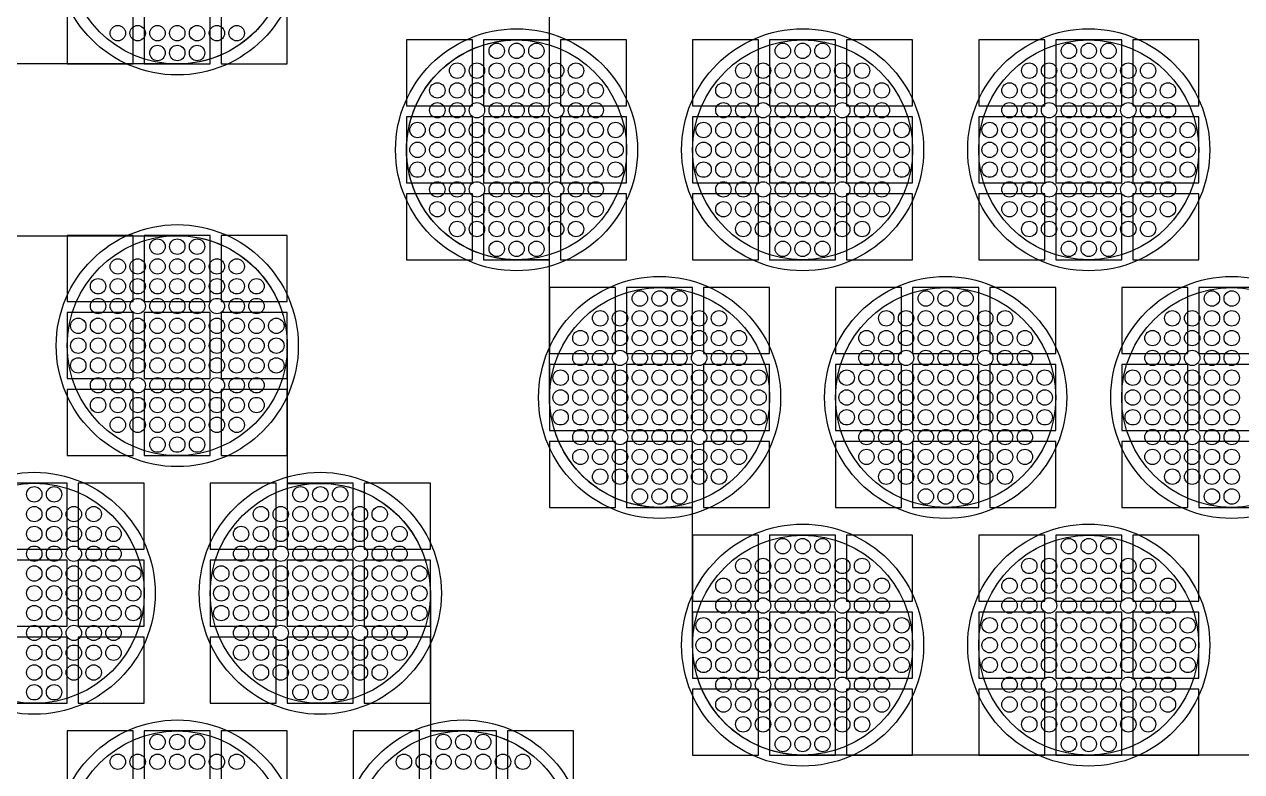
# Model space of a CAD drawing. Extents: x -49 to 54, y -38 to 38.
# Drawn here: x 8.77 to 14.3, y 11.31 to 14.71 of the extents above; entities that cross this region are included whole.
import ezdxf

# ---------------------------------------------------------------- set-up
doc = ezdxf.new("R2010")
doc.units = 0
for name, color, linetype in [('BACK_LAYER', 5, 'CONTINUOUS'), ('COND_LAYER_LOWER_ELECTRODE', 6, 'CONTINUOUS'), ('CONDUCTIVE_LAYER_BACK_LAYER', 2, 'CONTINUOUS'), ('EMITTER', 3, 'CONTINUOUS'), ('LOWER_ELECTRODE', 1, 'CONTINUOUS')]:
    doc.layers.add(name, color=color, linetype=linetype)

msp = doc.modelspace()

# ---------------------------------------------------------------- linework, layer by layer
at = {"layer": 'BACK_LAYER'}
for points in [[(8.9628, 14.5286), (9.2628, 14.5286), (9.2628, 14.8286), (8.9628, 14.8286)], [(9.3128, 14.5286), (9.6128, 14.5286), (9.6128, 14.8286), (9.3128, 14.8286)], [(9.6628, 14.5286), (9.9628, 14.5286), (9.9628, 14.8286), (9.6628, 14.8286)], [(10.5046, 14.3384), (10.8046, 14.3384), (10.8046, 14.6384), (10.5046, 14.6384)], [(10.8546, 14.3384), (11.1546, 14.3384), (11.1546, 14.6384), (10.8546, 14.6384)], [(11.2046, 14.3384), (11.5046, 14.3384), (11.5046, 14.6384), (11.2046, 14.6384)], [(11.8046, 14.3384), (12.1046, 14.3384), (12.1046, 14.6384), (11.8046, 14.6384)], [(12.1546, 14.3384), (12.4546, 14.3384), (12.4546, 14.6384), (12.1546, 14.6384)], [(12.5046, 14.3384), (12.8046, 14.3384), (12.8046, 14.6384), (12.5046, 14.6384)], [(13.1046, 14.3384), (13.4046, 14.3384), (13.4046, 14.6384), (13.1046, 14.6384)], [(13.4546, 14.3384), (13.7546, 14.3384), (13.7546, 14.6384), (13.4546, 14.6384)], [(13.8046, 14.3384), (14.1046, 14.3384), (14.1046, 14.6384), (13.8046, 14.6384)], [(10.5046, 13.9884), (10.8046, 13.9884), (10.8046, 14.2884), (10.5046, 14.2884)], [(10.8546, 13.9884), (11.1546, 13.9884), (11.1546, 14.2884), (10.8546, 14.2884)], [(11.2046, 13.9884), (11.5046, 13.9884), (11.5046, 14.2884), (11.2046, 14.2884)], [(11.8046, 13.9884), (12.1046, 13.9884), (12.1046, 14.2884), (11.8046, 14.2884)], [(12.1546, 13.9884), (12.4546, 13.9884), (12.4546, 14.2884), (12.1546, 14.2884)], [(12.5046, 13.9884), (12.8046, 13.9884), (12.8046, 14.2884), (12.5046, 14.2884)], [(13.1046, 13.9884), (13.4046, 13.9884), (13.4046, 14.2884), (13.1046, 14.2884)], [(13.4546, 13.9884), (13.7546, 13.9884), (13.7546, 14.2884), (13.4546, 14.2884)], [(13.8046, 13.9884), (14.1046, 13.9884), (14.1046, 14.2884), (13.8046, 14.2884)], [(10.5046, 13.6384), (10.8046, 13.6384), (10.8046, 13.9384), (10.5046, 13.9384)], [(10.8546, 13.6384), (11.1546, 13.6384), (11.1546, 13.9384), (10.8546, 13.9384)], [(11.2046, 13.6384), (11.5046, 13.6384), (11.5046, 13.9384), (11.2046, 13.9384)], [(11.8046, 13.6384), (12.1046, 13.6384), (12.1046, 13.9384), (11.8046, 13.9384)], [(12.1546, 13.6384), (12.4546, 13.6384), (12.4546, 13.9384), (12.1546, 13.9384)], [(12.5046, 13.6384), (12.8046, 13.6384), (12.8046, 13.9384), (12.5046, 13.9384)], [(13.1046, 13.6384), (13.4046, 13.6384), (13.4046, 13.9384), (13.1046, 13.9384)], [(13.4546, 13.6384), (13.7546, 13.6384), (13.7546, 13.9384), (13.4546, 13.9384)], [(13.8046, 13.6384), (14.1046, 13.6384), (14.1046, 13.9384), (13.8046, 13.9384)], [(8.9628, 13.4482), (9.2628, 13.4482), (9.2628, 13.7482), (8.9628, 13.7482)], [(9.3128, 13.4482), (9.6128, 13.4482), (9.6128, 13.7482), (9.3128, 13.7482)], [(9.6628, 13.4482), (9.9628, 13.4482), (9.9628, 13.7482), (9.6628, 13.7482)], [(11.1546, 13.2125), (11.4546, 13.2125), (11.4546, 13.5125), (11.1546, 13.5125)], [(11.5046, 13.2125), (11.8046, 13.2125), (11.8046, 13.5125), (11.5046, 13.5125)], [(11.8546, 13.2125), (12.1546, 13.2125), (12.1546, 13.5125), (11.8546, 13.5125)], [(12.4546, 13.2125), (12.7546, 13.2125), (12.7546, 13.5125), (12.4546, 13.5125)], [(12.8046, 13.2125), (13.1046, 13.2125), (13.1046, 13.5125), (12.8046, 13.5125)], [(13.1546, 13.2125), (13.4546, 13.2125), (13.4546, 13.5125), (13.1546, 13.5125)], [(13.7546, 13.2125), (14.0546, 13.2125), (14.0546, 13.5125), (13.7546, 13.5125)], [(14.1046, 13.2125), (14.4046, 13.2125), (14.4046, 13.5125), (14.1046, 13.5125)], [(8.9628, 13.0982), (9.2628, 13.0982), (9.2628, 13.3982), (8.9628, 13.3982)], [(9.3128, 13.0982), (9.6128, 13.0982), (9.6128, 13.3982), (9.3128, 13.3982)], [(9.6628, 13.0982), (9.9628, 13.0982), (9.9628, 13.3982), (9.6628, 13.3982)], [(11.1546, 12.8625), (11.4546, 12.8625), (11.4546, 13.1625), (11.1546, 13.1625)], [(11.5046, 12.8625), (11.8046, 12.8625), (11.8046, 13.1625), (11.5046, 13.1625)], [(11.8546, 12.8625), (12.1546, 12.8625), (12.1546, 13.1625), (11.8546, 13.1625)], [(12.4546, 12.8625), (12.7546, 12.8625), (12.7546, 13.1625), (12.4546, 13.1625)], [(12.8046, 12.8625), (13.1046, 12.8625), (13.1046, 13.1625), (12.8046, 13.1625)], [(13.1546, 12.8625), (13.4546, 12.8625), (13.4546, 13.1625), (13.1546, 13.1625)], [(13.7546, 12.8625), (14.0546, 12.8625), (14.0546, 13.1625), (13.7546, 13.1625)], [(14.1046, 12.8625), (14.4046, 12.8625), (14.4046, 13.1625), (14.1046, 13.1625)], [(8.9628, 12.7482), (9.2628, 12.7482), (9.2628, 13.0482), (8.9628, 13.0482)], [(9.3128, 12.7482), (9.6128, 12.7482), (9.6128, 13.0482), (9.3128, 13.0482)], [(9.6628, 12.7482), (9.9628, 12.7482), (9.9628, 13.0482), (9.6628, 13.0482)], [(11.1546, 12.5125), (11.4546, 12.5125), (11.4546, 12.8125), (11.1546, 12.8125)], [(11.5046, 12.5125), (11.8046, 12.5125), (11.8046, 12.8125), (11.5046, 12.8125)], [(11.8546, 12.5125), (12.1546, 12.5125), (12.1546, 12.8125), (11.8546, 12.8125)], [(12.4546, 12.5125), (12.7546, 12.5125), (12.7546, 12.8125), (12.4546, 12.8125)], [(12.8046, 12.5125), (13.1046, 12.5125), (13.1046, 12.8125), (12.8046, 12.8125)], [(13.1546, 12.5125), (13.4546, 12.5125), (13.4546, 12.8125), (13.1546, 12.8125)], [(13.7546, 12.5125), (14.0546, 12.5125), (14.0546, 12.8125), (13.7546, 12.8125)], [(14.1046, 12.5125), (14.4046, 12.5125), (14.4046, 12.8125), (14.1046, 12.8125)], [(8.6628, 12.3223), (8.9628, 12.3223), (8.9628, 12.6223), (8.6628, 12.6223)], [(9.0128, 12.3223), (9.3128, 12.3223), (9.3128, 12.6223), (9.0128, 12.6223)], [(9.6128, 12.3223), (9.9128, 12.3223), (9.9128, 12.6223), (9.6128, 12.6223)], [(9.9628, 12.3223), (10.2628, 12.3223), (10.2628, 12.6223), (9.9628, 12.6223)], [(10.3128, 12.3223), (10.6128, 12.3223), (10.6128, 12.6223), (10.3128, 12.6223)], [(11.8046, 12.0867), (12.1046, 12.0867), (12.1046, 12.3867), (11.8046, 12.3867)], [(12.1546, 12.0867), (12.4546, 12.0867), (12.4546, 12.3867), (12.1546, 12.3867)], [(12.5046, 12.0867), (12.8046, 12.0867), (12.8046, 12.3867), (12.5046, 12.3867)], [(13.1046, 12.0867), (13.4046, 12.0867), (13.4046, 12.3867), (13.1046, 12.3867)], [(13.4546, 12.0867), (13.7546, 12.0867), (13.7546, 12.3867), (13.4546, 12.3867)], [(13.8046, 12.0867), (14.1046, 12.0867), (14.1046, 12.3867), (13.8046, 12.3867)], [(8.6628, 11.9723), (8.9628, 11.9723), (8.9628, 12.2723), (8.6628, 12.2723)], [(9.0128, 11.9723), (9.3128, 11.9723), (9.3128, 12.2723), (9.0128, 12.2723)], [(9.6128, 11.9723), (9.9128, 11.9723), (9.9128, 12.2723), (9.6128, 12.2723)], [(9.9628, 11.9723), (10.2628, 11.9723), (10.2628, 12.2723), (9.9628, 12.2723)], [(10.3128, 11.9723), (10.6128, 11.9723), (10.6128, 12.2723), (10.3128, 12.2723)], [(11.8046, 11.7367), (12.1046, 11.7367), (12.1046, 12.0367), (11.8046, 12.0367)], [(12.1546, 11.7367), (12.4546, 11.7367), (12.4546, 12.0367), (12.1546, 12.0367)], [(12.5046, 11.7367), (12.8046, 11.7367), (12.8046, 12.0367), (12.5046, 12.0367)], [(13.1046, 11.7367), (13.4046, 11.7367), (13.4046, 12.0367), (13.1046, 12.0367)], [(13.4546, 11.7367), (13.7546, 11.7367), (13.7546, 12.0367), (13.4546, 12.0367)], [(13.8046, 11.7367), (14.1046, 11.7367), (14.1046, 12.0367), (13.8046, 12.0367)], [(8.6628, 11.6223), (8.9628, 11.6223), (8.9628, 11.9223), (8.6628, 11.9223)], [(9.0128, 11.6223), (9.3128, 11.6223), (9.3128, 11.9223), (9.0128, 11.9223)], [(9.6128, 11.6223), (9.9128, 11.6223), (9.9128, 11.9223), (9.6128, 11.9223)], [(9.9628, 11.6223), (10.2628, 11.6223), (10.2628, 11.9223), (9.9628, 11.9223)], [(10.3128, 11.6223), (10.6128, 11.6223), (10.6128, 11.9223), (10.3128, 11.9223)], [(11.8046, 11.3867), (12.1046, 11.3867), (12.1046, 11.6867), (11.8046, 11.6867)], [(12.1546, 11.3867), (12.4546, 11.3867), (12.4546, 11.6867), (12.1546, 11.6867)], [(12.5046, 11.3867), (12.8046, 11.3867), (12.8046, 11.6867), (12.5046, 11.6867)], [(13.1046, 11.3867), (13.4046, 11.3867), (13.4046, 11.6867), (13.1046, 11.6867)], [(13.4546, 11.3867), (13.7546, 11.3867), (13.7546, 11.6867), (13.4546, 11.6867)], [(13.8046, 11.3867), (14.1046, 11.3867), (14.1046, 11.6867), (13.8046, 11.6867)], [(8.9628, 11.1965), (9.2628, 11.1965), (9.2628, 11.4965), (8.9628, 11.4965)], [(9.3128, 11.1965), (9.6128, 11.1965), (9.6128, 11.4965), (9.3128, 11.4965)], [(9.6628, 11.1965), (9.9628, 11.1965), (9.9628, 11.4965), (9.6628, 11.4965)], [(10.2628, 11.1965), (10.5628, 11.1965), (10.5628, 11.4965), (10.2628, 11.4965)], [(10.6128, 11.1965), (10.9128, 11.1965), (10.9128, 11.4965), (10.6128, 11.4965)], [(10.9628, 11.1965), (11.2628, 11.1965), (11.2628, 11.4965), (10.9628, 11.4965)]]:
    msp.add_lwpolyline(points, close=True, dxfattribs=at)
at = {"layer": 'COND_LAYER_LOWER_ELECTRODE'}
for centre in [(9.4628, 15.0286), (11.0046, 14.1384), (12.3046, 14.1384), (13.6046, 14.1384), (9.4628, 13.2482), (11.6546, 13.0125), (12.9546, 13.0125), (14.2546, 13.0125), (8.8128, 12.1223), (10.1128, 12.1223), (12.3046, 11.8867), (13.6046, 11.8867), (9.4628, 10.9965), (10.7628, 10.9965)]:
    msp.add_circle(centre, 0.55, dxfattribs=at)
at = {"layer": 'CONDUCTIVE_LAYER_BACK_LAYER'}
for points in [[(14.9146, 11.3868), (12.2947, 11.3868), (12.2748, 11.3876), (12.255, 11.3892), (12.2353, 11.3915), (12.2156, 11.3947), (12.1962, 11.3986), (12.1768, 11.4033), (12.1577, 11.4088), (12.1388, 11.415), (12.1202, 11.422), (12.1019, 11.4297), (12.0839, 11.4381), (12.0662, 11.4472), (12.0489, 11.457), (12.032, 11.4675), (12.0156, 11.4787), (11.9996, 11.4905), (11.9841, 11.503), (11.9691, 11.516), (11.9546, 11.5296), (11.9407, 11.5438), (11.9274, 11.5586), (11.9146, 11.5738), (11.9025, 11.5896), (11.891, 11.6058), (11.8802, 11.6225), (11.87, 11.6396), (11.8605, 11.657), (11.8517, 11.6749), (11.8437, 11.6931), (11.8363, 11.7115), (11.8297, 11.7303), (11.8239, 11.7493), (11.8188, 11.7685), (11.8145, 11.7879), (11.811, 11.8075), (11.8082, 11.8272), (11.8062, 11.847), (11.805, 11.8668), (11.8046, 11.8867), (11.8046, 12.5126), (11.6447, 12.5126), (11.6248, 12.5134), (11.605, 12.515), (11.5853, 12.5174), (11.5656, 12.5205), (11.5462, 12.5244), (11.5268, 12.5291), (11.5077, 12.5346), (11.4888, 12.5408), (11.4702, 12.5478), (11.4519, 12.5555), (11.4339, 12.5639), (11.4162, 12.573), (11.3989, 12.5829), (11.382, 12.5934), (11.3656, 12.6045), (11.3496, 12.6164), (11.3341, 12.6288), (11.3191, 12.6418), (11.3046, 12.6555), (11.2907, 12.6697), (11.2774, 12.6844), (11.2646, 12.6997), (11.2525, 12.7154), (11.241, 12.7317), (11.2302, 12.7483), (11.22, 12.7654), (11.2105, 12.7829), (11.2017, 12.8007), (11.1937, 12.8189), (11.1863, 12.8374), (11.1797, 12.8561), (11.1739, 12.8751), (11.1688, 12.8944), (11.1645, 12.9138), (11.161, 12.9333), (11.1582, 12.953), (11.1562, 12.9728), (11.155, 12.9927), (11.1546, 13.0125), (11.1546, 13.6385), (10.9947, 13.6385), (10.9748, 13.6393), (10.955, 13.6408), (10.9353, 13.6432), (10.9156, 13.6463), (10.8962, 13.6503), (10.8768, 13.655), (10.8577, 13.6604), (10.8388, 13.6667), (10.8202, 13.6736), (10.8019, 13.6813), (10.7839, 13.6897), (10.7662, 13.6989), (10.7489, 13.7087), (10.732, 13.7192), (10.7156, 13.7304), (10.6996, 13.7422), (10.6841, 13.7546), (10.6691, 13.7677), (10.6546, 13.7813), (10.6407, 13.7955), (10.6274, 13.8103), (10.6146, 13.8255), (10.6025, 13.8413), (10.591, 13.8575), (10.5802, 13.8742), (10.57, 13.8912), (10.5605, 13.9087), (10.5517, 13.9266), (10.5437, 13.9447), (10.5363, 13.9632), (10.5297, 13.982), (10.5239, 14.001), (10.5188, 14.0202), (10.5145, 14.0396), (10.511, 14.0592), (10.5082, 14.0789), (10.5062, 14.0986), (10.505, 14.1185), (10.5046, 14.1384), (10.505, 14.1582), (10.5062, 14.1781), (10.5082, 14.1979), (10.511, 14.2176), (10.5145, 14.2371), (10.5188, 14.2565), (10.5239, 14.2758), (10.5297, 14.2948), (10.5363, 14.3135), (10.5437, 14.332), (10.5517, 14.3502), (10.5605, 14.368), (10.57, 14.3855), (10.5802, 14.4026), (10.591, 14.4192), (10.6025, 14.4355), (10.6146, 14.4512), (10.6274, 14.4665), (10.6407, 14.4812), (10.6546, 14.4954), (10.6691, 14.509), (10.6841, 14.5221), (10.6996, 14.5345), (10.7156, 14.5463), (10.732, 14.5575), (10.7489, 14.568), (10.7662, 14.5779), (10.7839, 14.587), (10.8019, 14.5954), (10.8202, 14.6031), (10.8388, 14.6101), (10.8577, 14.6163), (10.8768, 14.6218), (10.8962, 14.6265), (10.9156, 14.6304), (10.9353, 14.6335), (10.955, 14.6359), (10.9748, 14.6375), (10.9947, 14.6383), (11.1546, 14.6383), (11.1546, 15.2642)], [(9.8528, 14.7157), (9.8401, 14.7004), (9.8267, 14.6857), (9.8128, 14.6715), (9.7983, 14.6579), (9.7833, 14.6448), (9.7678, 14.6324), (9.7518, 14.6206), (9.7354, 14.6094), (9.7185, 14.5989), (9.7012, 14.5891), (9.6836, 14.5799), (9.6656, 14.5715), (9.6472, 14.5638), (9.6286, 14.5568), (9.6097, 14.5506), (9.5906, 14.5452), (9.5713, 14.5405), (9.5518, 14.5365), (9.5322, 14.5334), (9.5124, 14.531), (9.4926, 14.5294), (9.4727, 14.5287), (6.8528, 14.5287)], [(8.1628, 13.7481), (9.4727, 13.7481), (9.4926, 13.7473), (9.5124, 13.7457), (9.5322, 13.7433), (9.5518, 13.7402), (9.5713, 13.7363), (9.5906, 13.7316), (9.6097, 13.7261), (9.6286, 13.7199), (9.6472, 13.7129), (9.6656, 13.7052), (9.6836, 13.6968), (9.7012, 13.6877), (9.7185, 13.6778), (9.7354, 13.6673), (9.7518, 13.6562), (9.7678, 13.6443), (9.7833, 13.6319), (9.7983, 13.6189), (9.8128, 13.6052), (9.8267, 13.591), (9.8401, 13.5763), (9.8528, 13.561), (9.8649, 13.5453), (9.8764, 13.529), (9.8873, 13.5124), (9.8974, 13.4953), (9.9069, 13.4778), (9.9157, 13.46), (9.9238, 13.4418), (9.9311, 13.4233), (9.9377, 13.4046), (9.9435, 13.3856), (9.9486, 13.3663), (9.9529, 13.3469), (9.9565, 13.3274), (9.9592, 13.3077), (9.9612, 13.2879), (9.9624, 13.268), (9.9628, 13.2482), (9.9628, 12.6222), (10.1227, 12.6222), (10.1426, 12.6214), (10.1624, 12.6199), (10.1822, 12.6175), (10.2018, 12.6144), (10.2213, 12.6104), (10.2406, 12.6057), (10.2597, 12.6003), (10.2786, 12.594), (10.2972, 12.5871), (10.3156, 12.5794), (10.3336, 12.571), (10.3512, 12.5618), (10.3685, 12.552), (10.3854, 12.5415), (10.4018, 12.5303), (10.4178, 12.5185), (10.4333, 12.5061), (10.4483, 12.493), (10.4628, 12.4794), (10.4767, 12.4652), (10.4901, 12.4505), (10.5028, 12.4352), (10.5149, 12.4194), (10.5264, 12.4032), (10.5373, 12.3865), (10.5474, 12.3695), (10.5569, 12.352), (10.5657, 12.3341), (10.5738, 12.316), (10.5811, 12.2975), (10.5877, 12.2787), (10.5935, 12.2597), (10.5986, 12.2405), (10.6029, 12.2211), (10.6065, 12.2015), (10.6092, 12.1818), (10.6112, 12.1621), (10.6124, 12.1422), (10.6128, 12.1223), (10.6128, 11.4964), (10.7727, 11.4964), (10.7926, 11.4956), (10.8124, 11.494), (10.8322, 11.4917), (10.8518, 11.4885), (10.8713, 11.4846), (10.8906, 11.4799), (10.9097, 11.4744), (10.9286, 11.4682), (10.9472, 11.4612), (10.9656, 11.4535), (10.9836, 11.4451), (11.0012, 11.436), (11.0185, 11.4262), (11.0354, 11.4157), (11.0518, 11.4045), (11.0678, 11.3927), (11.0833, 11.3802), (11.0983, 11.3672), (11.1128, 11.3536), (11.1267, 11.3394), (11.1401, 11.3246), (11.1528, 11.3094)]]:
    msp.add_lwpolyline(points, dxfattribs=at)
at = {"layer": 'EMITTER'}
for centre in [(9.4628, 15.0286), (11.0046, 14.1384), (12.3046, 14.1384), (13.6046, 14.1384), (9.4628, 13.2482), (11.6546, 13.0125), (12.9546, 13.0125), (14.2546, 13.0125), (8.8128, 12.1223), (10.1128, 12.1223), (12.3046, 11.8867), (13.6046, 11.8867), (9.4628, 10.9965), (10.7628, 10.9965)]:
    msp.add_circle(centre, 0.5, dxfattribs=at)
at = {"layer": 'LOWER_ELECTRODE'}
for centre in [(9.1928, 14.6686), (9.2828, 14.6686), (9.3728, 14.6686), (9.4628, 14.6686), (9.5528, 14.6686), (9.6428, 14.6686), (9.7328, 14.6686), (9.3728, 14.5786), (9.4628, 14.5786), (9.5528, 14.5786), (10.9146, 14.5884), (11.0046, 14.5884), (11.0946, 14.5884), (12.2146, 14.5884), (12.3046, 14.5884), (12.3946, 14.5884), (13.5146, 14.5884), (13.6046, 14.5884), (13.6946, 14.5884), (10.7346, 14.4984), (10.8246, 14.4984), (10.9146, 14.4984), (11.0046, 14.4984), (11.0946, 14.4984), (11.1846, 14.4984), (11.2746, 14.4984), (12.0346, 14.4984), (12.1246, 14.4984), (12.2146, 14.4984), (12.3046, 14.4984), (12.3946, 14.4984), (12.4846, 14.4984), (12.5746, 14.4984), (13.3346, 14.4984), (13.4246, 14.4984), (13.5146, 14.4984), (13.6046, 14.4984), (13.6946, 14.4984), (13.7846, 14.4984), (13.8746, 14.4984), (10.6446, 14.4084), (10.7346, 14.4084), (10.8246, 14.4084), (10.9146, 14.4084), (11.0046, 14.4084), (11.0946, 14.4084), (11.1846, 14.4084), (11.2746, 14.4084), (11.3646, 14.4084), (11.9446, 14.4084), (12.0346, 14.4084), (12.1246, 14.4084), (12.2146, 14.4084), (12.3046, 14.4084), (12.3946, 14.4084), (12.4846, 14.4084), (12.5746, 14.4084), (12.6646, 14.4084), (13.2446, 14.4084), (13.3346, 14.4084), (13.4246, 14.4084), (13.5146, 14.4084), (13.6046, 14.4084), (13.6946, 14.4084), (13.7846, 14.4084), (13.8746, 14.4084), (13.9646, 14.4084), (10.6446, 14.3184), (10.7346, 14.3184), (10.8246, 14.3184), (10.9146, 14.3184), (11.0046, 14.3184), (11.0946, 14.3184), (11.1846, 14.3184), (11.2746, 14.3184), (11.3646, 14.3184), (11.9446, 14.3184), (12.0346, 14.3184), (12.1246, 14.3184), (12.2146, 14.3184), (12.3046, 14.3184), (12.3946, 14.3184), (12.4846, 14.3184), (12.5746, 14.3184), (12.6646, 14.3184), (13.2446, 14.3184), (13.3346, 14.3184), (13.4246, 14.3184), (13.5146, 14.3184), (13.6046, 14.3184), (13.6946, 14.3184), (13.7846, 14.3184), (13.8746, 14.3184), (13.9646, 14.3184), (10.5546, 14.2284), (10.6446, 14.2284), (10.7346, 14.2284), (10.8246, 14.2284), (10.9146, 14.2284), (11.0046, 14.2284), (11.0946, 14.2284), (11.1846, 14.2284), (11.2746, 14.2284), (11.3646, 14.2284), (11.4546, 14.2284), (11.8546, 14.2284), (11.9446, 14.2284), (12.0346, 14.2284), (12.1246, 14.2284), (12.2146, 14.2284), (12.3046, 14.2284), (12.3946, 14.2284), (12.4846, 14.2284), (12.5746, 14.2284), (12.6646, 14.2284), (12.7546, 14.2284), (13.1546, 14.2284), (13.2446, 14.2284), (13.3346, 14.2284), (13.4246, 14.2284), (13.5146, 14.2284), (13.6046, 14.2284), (13.6946, 14.2284), (13.7846, 14.2284), (13.8746, 14.2284), (13.9646, 14.2284), (14.0546, 14.2284), (10.5546, 14.1384), (10.6446, 14.1384), (10.7346, 14.1384), (10.8246, 14.1384), (10.9146, 14.1384), (11.0046, 14.1384), (11.0946, 14.1384), (11.1846, 14.1384), (11.2746, 14.1384), (11.3646, 14.1384), (11.4546, 14.1384), (11.8546, 14.1384), (11.9446, 14.1384), (12.0346, 14.1384), (12.1246, 14.1384), (12.2146, 14.1384), (12.3046, 14.1384), (12.3946, 14.1384), (12.4846, 14.1384), (12.5746, 14.1384), (12.6646, 14.1384), (12.7546, 14.1384), (13.1546, 14.1384), (13.2446, 14.1384), (13.3346, 14.1384), (13.4246, 14.1384), (13.5146, 14.1384), (13.6046, 14.1384), (13.6946, 14.1384), (13.7846, 14.1384), (13.8746, 14.1384), (13.9646, 14.1384), (14.0546, 14.1384), (10.5546, 14.0484), (10.6446, 14.0484), (10.7346, 14.0484), (10.8246, 14.0484), (10.9146, 14.0484), (11.0046, 14.0484), (11.0946, 14.0484), (11.1846, 14.0484), (11.2746, 14.0484), (11.3646, 14.0484), (11.4546, 14.0484), (11.8546, 14.0484), (11.9446, 14.0484), (12.0346, 14.0484), (12.1246, 14.0484), (12.2146, 14.0484), (12.3046, 14.0484), (12.3946, 14.0484), (12.4846, 14.0484), (12.5746, 14.0484), (12.6646, 14.0484), (12.7546, 14.0484), (13.1546, 14.0484), (13.2446, 14.0484), (13.3346, 14.0484), (13.4246, 14.0484), (13.5146, 14.0484), (13.6046, 14.0484), (13.6946, 14.0484), (13.7846, 14.0484), (13.8746, 14.0484), (13.9646, 14.0484), (14.0546, 14.0484), (10.6446, 13.9584), (10.7346, 13.9584), (10.8246, 13.9584), (10.9146, 13.9584), (11.0046, 13.9584), (11.0946, 13.9584), (11.1846, 13.9584), (11.2746, 13.9584), (11.3646, 13.9584), (11.9446, 13.9584), (12.0346, 13.9584), (12.1246, 13.9584), (12.2146, 13.9584), (12.3046, 13.9584), (12.3946, 13.9584), (12.4846, 13.9584), (12.5746, 13.9584), (12.6646, 13.9584), (13.2446, 13.9584), (13.3346, 13.9584), (13.4246, 13.9584), (13.5146, 13.9584), (13.6046, 13.9584), (13.6946, 13.9584), (13.7846, 13.9584), (13.8746, 13.9584), (13.9646, 13.9584), (10.6446, 13.8684), (10.7346, 13.8684), (10.8246, 13.8684), (10.9146, 13.8684), (11.0046, 13.8684), (11.0946, 13.8684), (11.1846, 13.8684), (11.2746, 13.8684), (11.3646, 13.8684), (11.9446, 13.8684), (12.0346, 13.8684), (12.1246, 13.8684), (12.2146, 13.8684), (12.3046, 13.8684), (12.3946, 13.8684), (12.4846, 13.8684), (12.5746, 13.8684), (12.6646, 13.8684), (13.2446, 13.8684), (13.3346, 13.8684), (13.4246, 13.8684), (13.5146, 13.8684), (13.6046, 13.8684), (13.6946, 13.8684), (13.7846, 13.8684), (13.8746, 13.8684), (13.9646, 13.8684), (10.7346, 13.7784), (10.8246, 13.7784), (10.9146, 13.7784), (11.0046, 13.7784), (11.0946, 13.7784), (11.1846, 13.7784), (11.2746, 13.7784), (12.0346, 13.7784), (12.1246, 13.7784), (12.2146, 13.7784), (12.3046, 13.7784), (12.3946, 13.7784), (12.4846, 13.7784), (12.5746, 13.7784), (13.3346, 13.7784), (13.4246, 13.7784), (13.5146, 13.7784), (13.6046, 13.7784), (13.6946, 13.7784), (13.7846, 13.7784), (13.8746, 13.7784), (9.3728, 13.6982), (9.4628, 13.6982), (9.5528, 13.6982), (10.9146, 13.6884), (11.0046, 13.6884), (11.0946, 13.6884), (12.2146, 13.6884), (12.3046, 13.6884), (12.3946, 13.6884), (13.5146, 13.6884), (13.6046, 13.6884), (13.6946, 13.6884), (9.1928, 13.6082), (9.2828, 13.6082), (9.3728, 13.6082), (9.4628, 13.6082), (9.5528, 13.6082), (9.6428, 13.6082), (9.7328, 13.6082), (9.1028, 13.5182), (9.1928, 13.5182), (9.2828, 13.5182), (9.3728, 13.5182), (9.4628, 13.5182), (9.5528, 13.5182), (9.6428, 13.5182), (9.7328, 13.5182), (9.8228, 13.5182), (9.1028, 13.4282), (9.1928, 13.4282), (9.2828, 13.4282), (9.3728, 13.4282), (9.4628, 13.4282), (9.5528, 13.4282), (9.6428, 13.4282), (9.7328, 13.4282), (9.8228, 13.4282), (11.5646, 13.4625), (11.6546, 13.4625), (11.7446, 13.4625), (12.8646, 13.4625), (12.9546, 13.4625), (13.0446, 13.4625), (14.1646, 13.4625), (14.2546, 13.4625), (11.3846, 13.3725), (11.4746, 13.3725), (11.5646, 13.3725), (11.6546, 13.3725), (11.7446, 13.3725), (11.8346, 13.3725), (11.9246, 13.3725), (12.6846, 13.3725), (12.7746, 13.3725), (12.8646, 13.3725), (12.9546, 13.3725), (13.0446, 13.3725), (13.1346, 13.3725), (13.2246, 13.3725), (13.9846, 13.3725), (14.0746, 13.3725), (14.1646, 13.3725), (14.2546, 13.3725), (9.0128, 13.3382), (9.1028, 13.3382), (9.1928, 13.3382), (9.2828, 13.3382), (9.3728, 13.3382), (9.4628, 13.3382), (9.5528, 13.3382), (9.6428, 13.3382), (9.7328, 13.3382), (9.8228, 13.3382), (9.9128, 13.3382), (9.0128, 13.2482), (9.1028, 13.2482), (9.1928, 13.2482), (9.2828, 13.2482), (9.3728, 13.2482), (9.4628, 13.2482), (9.5528, 13.2482), (9.6428, 13.2482), (9.7328, 13.2482), (9.8228, 13.2482), (9.9128, 13.2482), (11.2946, 13.2825), (11.3846, 13.2825), (11.4746, 13.2825), (11.5646, 13.2825), (11.6546, 13.2825), (11.7446, 13.2825), (11.8346, 13.2825), (11.9246, 13.2825), (12.0146, 13.2825), (12.5946, 13.2825), (12.6846, 13.2825), (12.7746, 13.2825), (12.8646, 13.2825), (12.9546, 13.2825), (13.0446, 13.2825), (13.1346, 13.2825), (13.2246, 13.2825), (13.3146, 13.2825), (13.8946, 13.2825), (13.9846, 13.2825), (14.0746, 13.2825), (14.1646, 13.2825), (14.2546, 13.2825), (11.2946, 13.1925), (11.3846, 13.1925), (11.4746, 13.1925), (11.5646, 13.1925), (11.6546, 13.1925), (11.7446, 13.1925), (11.8346, 13.1925), (11.9246, 13.1925), (12.0146, 13.1925), (12.5946, 13.1925), (12.6846, 13.1925), (12.7746, 13.1925), (12.8646, 13.1925), (12.9546, 13.1925), (13.0446, 13.1925), (13.1346, 13.1925), (13.2246, 13.1925), (13.3146, 13.1925), (13.8946, 13.1925), (13.9846, 13.1925), (14.0746, 13.1925), (14.1646, 13.1925), (14.2546, 13.1925), (9.0128, 13.1582), (9.1028, 13.1582), (9.1928, 13.1582), (9.2828, 13.1582), (9.3728, 13.1582), (9.4628, 13.1582), (9.5528, 13.1582), (9.6428, 13.1582), (9.7328, 13.1582), (9.8228, 13.1582), (9.9128, 13.1582), (11.2046, 13.1025), (11.2946, 13.1025), (11.3846, 13.1025), (11.4746, 13.1025), (11.5646, 13.1025), (11.6546, 13.1025), (11.7446, 13.1025), (11.8346, 13.1025), (11.9246, 13.1025), (12.0146, 13.1025), (12.1046, 13.1025), (12.5046, 13.1025), (12.5946, 13.1025), (12.6846, 13.1025), (12.7746, 13.1025), (12.8646, 13.1025), (12.9546, 13.1025), (13.0446, 13.1025), (13.1346, 13.1025), (13.2246, 13.1025), (13.3146, 13.1025), (13.4046, 13.1025), (13.8046, 13.1025), (13.8946, 13.1025), (13.9846, 13.1025), (14.0746, 13.1025), (14.1646, 13.1025), (14.2546, 13.1025), (9.1028, 13.0682), (9.1928, 13.0682), (9.2828, 13.0682), (9.3728, 13.0682), (9.4628, 13.0682), (9.5528, 13.0682), (9.6428, 13.0682), (9.7328, 13.0682), (9.8228, 13.0682), (9.1028, 12.9782), (9.1928, 12.9782), (9.2828, 12.9782), (9.3728, 12.9782), (9.4628, 12.9782), (9.5528, 12.9782), (9.6428, 12.9782), (9.7328, 12.9782), (9.8228, 12.9782), (11.2046, 13.0125), (11.2946, 13.0125), (11.3846, 13.0125), (11.4746, 13.0125), (11.5646, 13.0125), (11.6546, 13.0125), (11.7446, 13.0125), (11.8346, 13.0125), (11.9246, 13.0125), (12.0146, 13.0125), (12.1046, 13.0125), (12.5046, 13.0125), (12.5946, 13.0125), (12.6846, 13.0125), (12.7746, 13.0125), (12.8646, 13.0125), (12.9546, 13.0125), (13.0446, 13.0125), (13.1346, 13.0125), (13.2246, 13.0125), (13.3146, 13.0125), (13.4046, 13.0125), (13.8046, 13.0125), (13.8946, 13.0125), (13.9846, 13.0125), (14.0746, 13.0125), (14.1646, 13.0125), (14.2546, 13.0125), (11.2046, 12.9225), (11.2946, 12.9225), (11.3846, 12.9225), (11.4746, 12.9225), (11.5646, 12.9225), (11.6546, 12.9225), (11.7446, 12.9225), (11.8346, 12.9225), (11.9246, 12.9225), (12.0146, 12.9225), (12.1046, 12.9225), (12.5046, 12.9225), (12.5946, 12.9225), (12.6846, 12.9225), (12.7746, 12.9225), (12.8646, 12.9225), (12.9546, 12.9225), (13.0446, 12.9225), (13.1346, 12.9225), (13.2246, 12.9225), (13.3146, 12.9225), (13.4046, 12.9225), (13.8046, 12.9225), (13.8946, 12.9225), (13.9846, 12.9225), (14.0746, 12.9225), (14.1646, 12.9225), (14.2546, 12.9225), (9.1928, 12.8882), (9.2828, 12.8882), (9.3728, 12.8882), (9.4628, 12.8882), (9.5528, 12.8882), (9.6428, 12.8882), (9.7328, 12.8882), (11.2946, 12.8325), (11.3846, 12.8325), (11.4746, 12.8325), (11.5646, 12.8325), (11.6546, 12.8325), (11.7446, 12.8325), (11.8346, 12.8325), (11.9246, 12.8325), (12.0146, 12.8325), (12.5946, 12.8325), (12.6846, 12.8325), (12.7746, 12.8325), (12.8646, 12.8325), (12.9546, 12.8325), (13.0446, 12.8325), (13.1346, 12.8325), (13.2246, 12.8325), (13.3146, 12.8325), (13.8946, 12.8325), (13.9846, 12.8325), (14.0746, 12.8325), (14.1646, 12.8325), (14.2546, 12.8325), (9.3728, 12.7982), (9.4628, 12.7982), (9.5528, 12.7982), (11.2946, 12.7425), (11.3846, 12.7425), (11.4746, 12.7425), (11.5646, 12.7425), (11.6546, 12.7425), (11.7446, 12.7425), (11.8346, 12.7425), (11.9246, 12.7425), (12.0146, 12.7425), (12.5946, 12.7425), (12.6846, 12.7425), (12.7746, 12.7425), (12.8646, 12.7425), (12.9546, 12.7425), (13.0446, 12.7425), (13.1346, 12.7425), (13.2246, 12.7425), (13.3146, 12.7425), (13.8946, 12.7425), (13.9846, 12.7425), (14.0746, 12.7425), (14.1646, 12.7425), (14.2546, 12.7425), (11.3846, 12.6525), (11.4746, 12.6525), (11.5646, 12.6525), (11.6546, 12.6525), (11.7446, 12.6525), (11.8346, 12.6525), (11.9246, 12.6525), (12.6846, 12.6525), (12.7746, 12.6525), (12.8646, 12.6525), (12.9546, 12.6525), (13.0446, 12.6525), (13.1346, 12.6525), (13.2246, 12.6525), (13.9846, 12.6525), (14.0746, 12.6525), (14.1646, 12.6525), (14.2546, 12.6525), (8.8128, 12.5723), (8.9028, 12.5723), (10.0228, 12.5723), (10.1128, 12.5723), (10.2028, 12.5723), (11.5646, 12.5625), (11.6546, 12.5625), (11.7446, 12.5625), (12.8646, 12.5625), (12.9546, 12.5625), (13.0446, 12.5625), (14.1646, 12.5625), (14.2546, 12.5625), (8.8128, 12.4823), (8.9028, 12.4823), (8.9928, 12.4823), (9.0828, 12.4823), (9.8428, 12.4823), (9.9328, 12.4823), (10.0228, 12.4823), (10.1128, 12.4823), (10.2028, 12.4823), (10.2928, 12.4823), (10.3828, 12.4823), (8.8128, 12.3923), (8.9028, 12.3923), (8.9928, 12.3923), (9.0828, 12.3923), (9.1728, 12.3923), (9.7528, 12.3923), (9.8428, 12.3923), (9.9328, 12.3923), (10.0228, 12.3923), (10.1128, 12.3923), (10.2028, 12.3923), (10.2928, 12.3923), (10.3828, 12.3923), (10.4728, 12.3923), (8.8128, 12.3023), (8.9028, 12.3023), (8.9928, 12.3023), (9.0828, 12.3023), (9.1728, 12.3023), (9.7528, 12.3023), (9.8428, 12.3023), (9.9328, 12.3023), (10.0228, 12.3023), (10.1128, 12.3023), (10.2028, 12.3023), (10.2928, 12.3023), (10.3828, 12.3023), (10.4728, 12.3023), (12.2146, 12.3367), (12.3046, 12.3367), (12.3946, 12.3367), (13.5146, 12.3367), (13.6046, 12.3367), (13.6946, 12.3367), (12.0346, 12.2467), (12.1246, 12.2467), (12.2146, 12.2467), (12.3046, 12.2467), (12.3946, 12.2467), (12.4846, 12.2467), (12.5746, 12.2467), (13.3346, 12.2467), (13.4246, 12.2467), (13.5146, 12.2467), (13.6046, 12.2467), (13.6946, 12.2467), (13.7846, 12.2467), (13.8746, 12.2467), (8.8128, 12.2123), (8.9028, 12.2123), (8.9928, 12.2123), (9.0828, 12.2123), (9.1728, 12.2123), (9.2628, 12.2123), (9.6628, 12.2123), (9.7528, 12.2123), (9.8428, 12.2123), (9.9328, 12.2123), (10.0228, 12.2123), (10.1128, 12.2123), (10.2028, 12.2123), (10.2928, 12.2123), (10.3828, 12.2123), (10.4728, 12.2123), (10.5628, 12.2123), (11.9446, 12.1567), (12.0346, 12.1567), (12.1246, 12.1567), (12.2146, 12.1567), (12.3046, 12.1567), (12.3946, 12.1567), (12.4846, 12.1567), (12.5746, 12.1567), (12.6646, 12.1567), (13.2446, 12.1567), (13.3346, 12.1567), (13.4246, 12.1567), (13.5146, 12.1567), (13.6046, 12.1567), (13.6946, 12.1567), (13.7846, 12.1567), (13.8746, 12.1567), (13.9646, 12.1567), (8.8128, 12.1223), (8.9028, 12.1223), (8.9928, 12.1223), (9.0828, 12.1223), (9.1728, 12.1223), (9.2628, 12.1223), (9.6628, 12.1223), (9.7528, 12.1223), (9.8428, 12.1223), (9.9328, 12.1223), (10.0228, 12.1223), (10.1128, 12.1223), (10.2028, 12.1223), (10.2928, 12.1223), (10.3828, 12.1223), (10.4728, 12.1223), (10.5628, 12.1223), (8.8128, 12.0323), (8.9028, 12.0323), (8.9928, 12.0323), (9.0828, 12.0323), (9.1728, 12.0323), (9.2628, 12.0323), (9.6628, 12.0323), (9.7528, 12.0323), (9.8428, 12.0323), (9.9328, 12.0323), (10.0228, 12.0323), (10.1128, 12.0323), (10.2028, 12.0323), (10.2928, 12.0323), (10.3828, 12.0323), (10.4728, 12.0323), (10.5628, 12.0323), (11.9446, 12.0667), (12.0346, 12.0667), (12.1246, 12.0667), (12.2146, 12.0667), (12.3046, 12.0667), (12.3946, 12.0667), (12.4846, 12.0667), (12.5746, 12.0667), (12.6646, 12.0667), (13.2446, 12.0667), (13.3346, 12.0667), (13.4246, 12.0667), (13.5146, 12.0667), (13.6046, 12.0667), (13.6946, 12.0667), (13.7846, 12.0667), (13.8746, 12.0667), (13.9646, 12.0667), (11.8546, 11.9767), (11.9446, 11.9767), (12.0346, 11.9767), (12.1246, 11.9767), (12.2146, 11.9767), (12.3046, 11.9767), (12.3946, 11.9767), (12.4846, 11.9767), (12.5746, 11.9767), (12.6646, 11.9767), (12.7546, 11.9767), (13.1546, 11.9767), (13.2446, 11.9767), (13.3346, 11.9767), (13.4246, 11.9767), (13.5146, 11.9767), (13.6046, 11.9767), (13.6946, 11.9767), (13.7846, 11.9767), (13.8746, 11.9767), (13.9646, 11.9767), (14.0546, 11.9767), (8.8128, 11.9423), (8.9028, 11.9423), (8.9928, 11.9423), (9.0828, 11.9423), (9.1728, 11.9423), (9.7528, 11.9423), (9.8428, 11.9423), (9.9328, 11.9423), (10.0228, 11.9423), (10.1128, 11.9423), (10.2028, 11.9423), (10.2928, 11.9423), (10.3828, 11.9423), (10.4728, 11.9423), (11.8546, 11.8867), (11.9446, 11.8867), (12.0346, 11.8867), (12.1246, 11.8867), (12.2146, 11.8867), (12.3046, 11.8867), (12.3946, 11.8867), (12.4846, 11.8867), (12.5746, 11.8867), (12.6646, 11.8867), (12.7546, 11.8867), (13.1546, 11.8867), (13.2446, 11.8867), (13.3346, 11.8867), (13.4246, 11.8867), (13.5146, 11.8867), (13.6046, 11.8867), (13.6946, 11.8867), (13.7846, 11.8867), (13.8746, 11.8867), (13.9646, 11.8867), (14.0546, 11.8867), (8.8128, 11.8523), (8.9028, 11.8523), (8.9928, 11.8523), (9.0828, 11.8523), (9.1728, 11.8523), (9.7528, 11.8523), (9.8428, 11.8523), (9.9328, 11.8523), (10.0228, 11.8523), (10.1128, 11.8523), (10.2028, 11.8523), (10.2928, 11.8523), (10.3828, 11.8523), (10.4728, 11.8523), (8.8128, 11.7623), (8.9028, 11.7623), (8.9928, 11.7623), (9.0828, 11.7623), (9.8428, 11.7623), (9.9328, 11.7623), (10.0228, 11.7623), (10.1128, 11.7623), (10.2028, 11.7623), (10.2928, 11.7623), (10.3828, 11.7623), (11.8546, 11.7967), (11.9446, 11.7967), (12.0346, 11.7967), (12.1246, 11.7967), (12.2146, 11.7967), (12.3046, 11.7967), (12.3946, 11.7967), (12.4846, 11.7967), (12.5746, 11.7967), (12.6646, 11.7967), (12.7546, 11.7967), (13.1546, 11.7967), (13.2446, 11.7967), (13.3346, 11.7967), (13.4246, 11.7967), (13.5146, 11.7967), (13.6046, 11.7967), (13.6946, 11.7967), (13.7846, 11.7967), (13.8746, 11.7967), (13.9646, 11.7967), (14.0546, 11.7967), (11.9446, 11.7067), (12.0346, 11.7067), (12.1246, 11.7067), (12.2146, 11.7067), (12.3046, 11.7067), (12.3946, 11.7067), (12.4846, 11.7067), (12.5746, 11.7067), (12.6646, 11.7067), (13.2446, 11.7067), (13.3346, 11.7067), (13.4246, 11.7067), (13.5146, 11.7067), (13.6046, 11.7067), (13.6946, 11.7067), (13.7846, 11.7067), (13.8746, 11.7067), (13.9646, 11.7067), (8.8128, 11.6723), (8.9028, 11.6723), (10.0228, 11.6723), (10.1128, 11.6723), (10.2028, 11.6723), (11.9446, 11.6167), (12.0346, 11.6167), (12.1246, 11.6167), (12.2146, 11.6167), (12.3046, 11.6167), (12.3946, 11.6167), (12.4846, 11.6167), (12.5746, 11.6167), (12.6646, 11.6167), (13.2446, 11.6167), (13.3346, 11.6167), (13.4246, 11.6167), (13.5146, 11.6167), (13.6046, 11.6167), (13.6946, 11.6167), (13.7846, 11.6167), (13.8746, 11.6167), (13.9646, 11.6167), (12.0346, 11.5267), (12.1246, 11.5267), (12.2146, 11.5267), (12.3046, 11.5267), (12.3946, 11.5267), (12.4846, 11.5267), (12.5746, 11.5267), (13.3346, 11.5267), (13.4246, 11.5267), (13.5146, 11.5267), (13.6046, 11.5267), (13.6946, 11.5267), (13.7846, 11.5267), (13.8746, 11.5267), (9.3728, 11.4465), (9.4628, 11.4465), (9.5528, 11.4465), (10.6728, 11.4465), (10.7628, 11.4465), (10.8528, 11.4465), (12.2146, 11.4367), (12.3046, 11.4367), (12.3946, 11.4367), (13.5146, 11.4367), (13.6046, 11.4367), (13.6946, 11.4367), (9.1928, 11.3565), (9.2828, 11.3565), (9.3728, 11.3565), (9.4628, 11.3565), (9.5528, 11.3565), (9.6428, 11.3565), (9.7328, 11.3565), (10.4928, 11.3565), (10.5828, 11.3565), (10.6728, 11.3565), (10.7628, 11.3565), (10.8528, 11.3565), (10.9428, 11.3565), (11.0328, 11.3565)]:
    msp.add_circle(centre, 0.035, dxfattribs=at)

doc.saveas('drawing.dxf')
